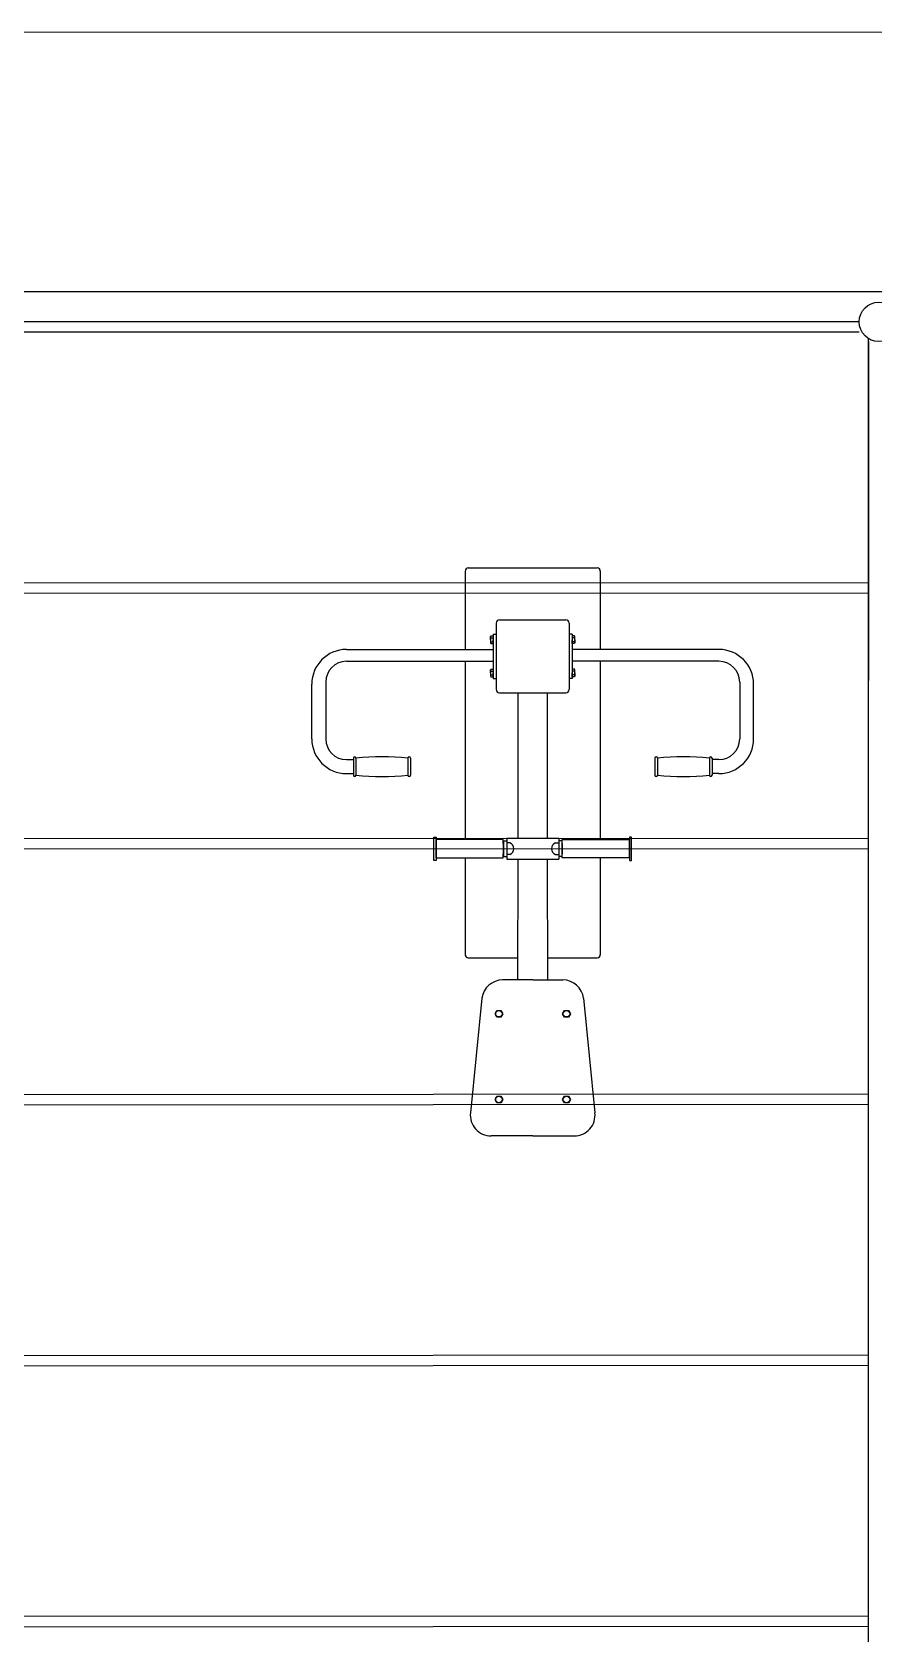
# Model space of a CAD drawing. Header units: millimetres. Extents: x -6447 to 5849, y -3618 to 2655.
# Drawn here: x 1682 to 3302, y -427 to 2655 of the extents above; entities that cross this region are included whole.
import ezdxf

# ---------------------------------------------------------------- set-up
doc = ezdxf.new("R2010")
doc.units = ezdxf.units.MM
doc.layers.add('DIKOM_ЗОНА', color=80, linetype='Continuous')
doc.layers.add('DIKOM_ОБЪЕКТ', color=7, linetype='Continuous')

msp = doc.modelspace()

# ---------------------------------------------------------------- linework, layer by layer
at = {"layer": 'DIKOM_ЗОНА', "color": 3, "lineweight": 15}
msp.add_lwpolyline([(-4725.7, -2459), (5348.7, -2459, 0.414214), (5848.7, -1959), (5848.7, 2154.8, 0.414214), (5348.7, 2654.8), (-4725.7, 2654.8, 0.414214), (-5225.7, 2154.8), (-5225.7, -1959, 0.414214)], format="xyb", close=True, dxfattribs=at)
at = {"layer": 'DIKOM_ОБЪЕКТ'}
for p, q in [((5348.7, 2154.8), (311.5, 2154.8)), ((3273.5, 2097.2), (1349.5, 2097.2)), ((3273.5, 2077.2), (1349.5, 2077.2)), ((3291.5, -1864.8), (3291.5, 2064.9)), ((3291.5, 2059.2), (3291.5, 1407.2)), ((2515.3, 1617.8), (2515.3, 1467.1)), ((2521.3, 1623.8), (2769.3, 1623.8)), ((2775.3, 1617.8), (2775.3, 1467.1)), ((1321.5, 1595.1), (3290.8, 1596.1)), ((1321.5, 1575.1), (3290.8, 1576.1)), ((2575.3, 1517.8), (2575.3, 1389.8)), ((2581.3, 1523.8), (2709.3, 1523.8)), ((2715.3, 1517.8), (2715.3, 1389.8)), ((2564, 1492), (2564.8, 1493.3)), ((2564, 1485.8), (2564, 1492)), ((2564, 1485.8), (2564, 1479.6)), ((2564, 1479.6), (2564.8, 1478.3)), ((2564.8, 1493.3), (2569.3, 1493.3)), ((2564.8, 1489.6), (2569.3, 1489.6)), ((2564.8, 1482), (2569.3, 1482)), ((2569.3, 1496.3), (2569.3, 1411.3)), ((2569.3, 1496.3), (2575.3, 1496.3)), ((2569.3, 1493.3), (2569.3, 1485.8)), ((2569.3, 1478.3), (2569.3, 1485.8)), ((2721.3, 1496.3), (2715.3, 1496.3)), ((2721.3, 1496.3), (2721.3, 1411.3)), ((2725.8, 1493.3), (2721.3, 1493.3)), ((2721.3, 1493.3), (2721.3, 1485.8)), ((2725.8, 1489.6), (2721.3, 1489.6)), ((2721.3, 1478.3), (2721.3, 1485.8)), ((2725.8, 1482), (2721.3, 1482)), ((2726.6, 1492), (2725.8, 1493.3)), ((2726.6, 1479.6), (2725.8, 1478.3)), ((2726.6, 1485.8), (2726.6, 1492)), ((2726.6, 1485.8), (2726.6, 1479.6)), ((2287.1, 1467.1), (2569.3, 1467.1)), ((2564.8, 1478.3), (2569.3, 1478.3)), ((2725.8, 1478.3), (2721.3, 1478.3)), ((3003.5, 1467.1), (2721.3, 1467.1)), ((2287.1, 1444.3), (2569.3, 1444.3)), ((2515.3, 1444.3), (2515.3, 1101.3)), ((2564, 1428), (2564.8, 1429.3)), ((2564, 1421.8), (2564, 1428)), ((2564, 1421.8), (2564, 1415.6)), ((2564.8, 1429.3), (2569.3, 1429.3)), ((2564.8, 1425.6), (2569.3, 1425.6)), ((2564.8, 1418), (2569.3, 1418)), ((2569.3, 1429.3), (2569.3, 1421.8)), ((2569.3, 1414.3), (2569.3, 1421.8)), ((3003.5, 1444.3), (2721.3, 1444.3)), ((2725.8, 1429.3), (2721.3, 1429.3)), ((2721.3, 1429.3), (2721.3, 1421.8)), ((2725.8, 1425.6), (2721.3, 1425.6)), ((2721.3, 1414.3), (2721.3, 1421.8)), ((2725.8, 1418), (2721.3, 1418)), ((2726.6, 1428), (2725.8, 1429.3)), ((2726.6, 1421.8), (2726.6, 1428)), ((2726.6, 1421.8), (2726.6, 1415.6)), ((2775.3, 1444.3), (2775.3, 1101.3)), ((2220.3, 1295.1), (2220.3, 1400.3)), ((2247.1, 1404.3), (2247.1, 1295.1)), ((2564, 1415.6), (2564.8, 1414.3)), ((2564.8, 1414.3), (2569.3, 1414.3)), ((2569.3, 1411.3), (2575.3, 1411.3)), ((2721.3, 1411.3), (2715.3, 1411.3)), ((2725.8, 1414.3), (2721.3, 1414.3)), ((2726.6, 1415.6), (2725.8, 1414.3)), ((3043.5, 1404.3), (3043.5, 1295.1)), ((3070.3, 1295.1), (3070.3, 1400.3)), ((2581.3, 1383.8), (2709.3, 1383.8)), ((2616.8, 1383.8), (2616.5, 1103.8)), ((2674.1, 1103.8), (2673.8, 1383.8)), ((2287.1, 1255.1), (2300.3, 1255.1)), ((2300.3, 1258.2), (2300.3, 1225.2)), ((2305.3, 1258.2), (2305.3, 1225.2)), ((2405.3, 1258.2), (2405.3, 1225.2)), ((2410.3, 1258.2), (2410.3, 1225.2)), ((2880.3, 1258.2), (2880.3, 1225.2)), ((2885.3, 1258.2), (2885.3, 1225.2)), ((2985.3, 1258.2), (2985.3, 1225.2)), ((2990.3, 1258.2), (2990.3, 1225.2)), ((3003.5, 1255.1), (2990.3, 1255.1)), ((2287.1, 1228.3), (2300.3, 1228.3)), ((3003.5, 1228.3), (2990.3, 1228.3)), ((1321.5, 1103.1), (3291, 1104.1)), ((1321.5, 1083.1), (3291, 1084.1)), ((2455.3, 1106.3), (2459.3, 1106.3)), ((2455.3, 1061.3), (2455.3, 1106.3)), ((2459.3, 1106.3), (2459.3, 1061.3)), ((2588.3, 1101.3), (2459.3, 1101.3)), ((2459.3, 1066.3), (2459.3, 1101.3)), ((2588.3, 1093.8), (2588.3, 1101.3)), ((2589.3, 1093.8), (2588.3, 1093.8)), ((2588.3, 1093.8), (2588.3, 1073.8)), ((2589.3, 1098.8), (2595.3, 1098.8)), ((2589.3, 1098.8), (2589.3, 1068.8)), ((2595.3, 1103.8), (2695.3, 1103.8)), ((2595.3, 1103.8), (2595.3, 1063.9)), ((2595.3, 1103.8), (2595.3, 1063.9)), ((2601.7, 1094.8), (2595.3, 1094.8)), ((2688.9, 1094.8), (2695.3, 1094.8)), ((2695.3, 1103.8), (2695.3, 1063.9)), ((2701.3, 1098.8), (2695.3, 1098.8)), ((2701.3, 1098.8), (2701.3, 1068.8)), ((2701.3, 1093.8), (2702.3, 1093.8)), ((2702.3, 1101.3), (2831.3, 1101.3)), ((2702.3, 1093.8), (2702.3, 1101.3)), ((2702.3, 1093.8), (2702.3, 1073.8)), ((2835.3, 1106.3), (2831.3, 1106.3)), ((2831.3, 1106.3), (2831.3, 1061.3)), ((2831.3, 1066.3), (2831.3, 1101.3)), ((2835.3, 1061.3), (2835.3, 1106.3)), ((2459.3, 1061.3), (2455.3, 1061.3)), ((2459.3, 1066.3), (2588.3, 1066.3)), ((2515.3, 1066.3), (2515.3, 879.8)), ((2588.3, 1066.3), (2588.3, 1073.8)), ((2588.3, 1073.8), (2589.3, 1073.8)), ((2589.3, 1068.8), (2595.3, 1068.8)), ((2601.7, 1072.8), (2595.3, 1072.8)), ((2595.3, 1063.9), (2695.3, 1063.9)), ((2616.5, 1063.9), (2616.3, 831.3)), ((2674.3, 831.3), (2674.1, 1063.9)), ((2688.9, 1072.8), (2695.3, 1072.8)), ((2701.3, 1068.8), (2695.3, 1068.8)), ((2702.3, 1073.8), (2701.3, 1073.8)), ((2702.3, 1066.3), (2702.3, 1073.8)), ((2831.3, 1066.3), (2702.3, 1066.3)), ((2775.3, 1066.3), (2775.3, 879.8)), ((2831.3, 1061.3), (2835.3, 1061.3)), ((2521.3, 873.8), (2616.3, 873.8)), ((2674.3, 873.8), (2769.3, 873.8)), ((2645.3, 831.3), (2587.3, 831.3)), ((2645.3, 831.3), (2703.3, 831.3)), ((2547.6, 796), (2525.6, 576)), ((2572.8, 766.3), (2576.5, 772.8)), ((2576.5, 772.8), (2584.1, 772.8)), ((2584.1, 772.8), (2587.8, 766.3)), ((2702.8, 766.3), (2706.5, 772.8)), ((2706.5, 772.8), (2714.1, 772.8)), ((2714.1, 772.8), (2717.8, 766.3)), ((2743, 796), (2765, 576)), ((2576.5, 759.8), (2572.8, 766.3)), ((2584.1, 759.8), (2576.5, 759.8)), ((2587.8, 766.3), (2584.1, 759.8)), ((2706.5, 759.8), (2702.8, 766.3)), ((2714.1, 759.8), (2706.5, 759.8)), ((2717.8, 766.3), (2714.1, 759.8)), ((1321.5, 611.1), (3291.3, 612.1)), ((1321.5, 591.1), (3291.3, 592.1)), ((2572.8, 601.3), (2576.5, 607.8)), ((2576.5, 594.8), (2572.8, 601.3)), ((2576.5, 607.8), (2584.1, 607.8)), ((2584.1, 594.8), (2576.5, 594.8)), ((2584.1, 607.8), (2587.8, 601.3)), ((2587.8, 601.3), (2584.1, 594.8)), ((2702.8, 601.3), (2706.5, 607.8)), ((2706.5, 594.8), (2702.8, 601.3)), ((2706.5, 607.8), (2714.1, 607.8)), ((2714.1, 594.8), (2706.5, 594.8)), ((2714.1, 607.8), (2717.8, 601.3)), ((2717.8, 601.3), (2714.1, 594.8)), ((2645.3, 531.3), (2565.3, 531.3)), ((2645.3, 531.3), (2725.3, 531.3)), ((1321.5, 109.1), (3291.5, 110.1)), ((1321.5, 89.1), (3291.5, 90.1)), ((1321.5, -392.9), (3291.7, -391.9)), ((1321.5, -412.9), (3291.7, -411.9))]:
    msp.add_line(p, q, dxfattribs=at)
for centre, radius in [((3311.5, 2097.2), 38), ((2580.3, 766.3), 6.18), ((2710.3, 766.3), 6.18), ((2580.3, 601.3), 6.18), ((2710.3, 601.3), 6.18)]:
    msp.add_circle(centre, radius, dxfattribs=at)
for centre, radius, start, end in [((2521.3, 1617.8), 6, 90, 180), ((2769.3, 1617.8), 6, 0, 90), ((2581.3, 1517.8), 6, 90, 180), ((2709.3, 1517.8), 6, 0, 90), ((2573.6, 1485.8), 9.55, 156.8627, 180), ((2573.6, 1485.8), 9.55, 180, 203.1373), ((2566.7, 1491.4), 2.64, 150.9367, 223.2461), ((2566.7, 1480.2), 2.64, 136.7539, 209.0633), ((2723.9, 1491.4), 2.64, 316.7539, 29.0633), ((2717, 1485.8), 9.55, 0, 23.1373), ((2717, 1485.8), 9.55, 336.8627, 0), ((2723.9, 1480.2), 2.64, 330.9367, 43.2461), ((2287.1, 1400.3), 66.8, 90, 180), ((3003.5, 1400.3), 66.8, 0, 90), ((2287.1, 1404.3), 40, 90, 180), ((2573.6, 1421.8), 9.55, 156.8627, 180), ((2573.6, 1421.8), 9.55, 180, 203.1373), ((2566.7, 1427.4), 2.64, 150.9367, 223.2461), ((2566.7, 1416.2), 2.64, 136.7539, 209.0633), ((2723.9, 1427.4), 2.64, 316.7539, 29.0633), ((2717, 1421.8), 9.55, 0, 23.1373), ((2717, 1421.8), 9.55, 336.8627, 0), ((2723.9, 1416.2), 2.64, 330.9367, 43.2461), ((3003.5, 1404.3), 40, 0, 90), ((2581.3, 1389.8), 6, 180, 270), ((2709.3, 1389.8), 6, 270, 0), ((2709.3, 1389.8), 6, 270, 0), ((2287.1, 1295.1), 66.8, 180, 270), ((2287.1, 1295.1), 40, 180, 270), ((3003.5, 1295.1), 40, 270, 0), ((3003.5, 1295.1), 66.8, 270, 0), ((2302.8, 1258.2), 2.5, 0, 180), ((2355.3, 759.4), 501.2, 84.2752, 95.7248), ((2407.8, 1258.2), 2.5, 0, 180), ((2882.8, 1258.2), 2.5, 0, 180), ((2935.3, 759.4), 501.2, 84.2752, 95.7248), ((2987.8, 1258.2), 2.5, 0, 180), ((2302.8, 1225.2), 2.5, 180, 0), ((2355.3, 1723.9), 501.2, 264.2752, 275.7248), ((2407.8, 1225.2), 2.5, 180, 0), ((2882.8, 1225.2), 2.5, 180, 0), ((2935.3, 1723.9), 501.2, 264.2752, 275.7248), ((2987.8, 1225.2), 2.5, 180, 0), ((2596.9, 1083.8), 12, 293.1607, 66.8393), ((2693.7, 1083.8), 12, 113.1607, 246.8393), ((2521.3, 879.8), 6, 180, 270), ((2769.3, 879.8), 6, 270, 0), ((2587.3, 791.3), 40, 90, 173.2329), ((2703.3, 791.3), 40, 6.7671, 90), ((2565.3, 571.3), 40, 173.2329, 270), ((2725.3, 571.3), 40, 270, 6.7671)]:
    msp.add_arc(centre, radius, start, end, dxfattribs=at)

doc.saveas('drawing.dxf')
